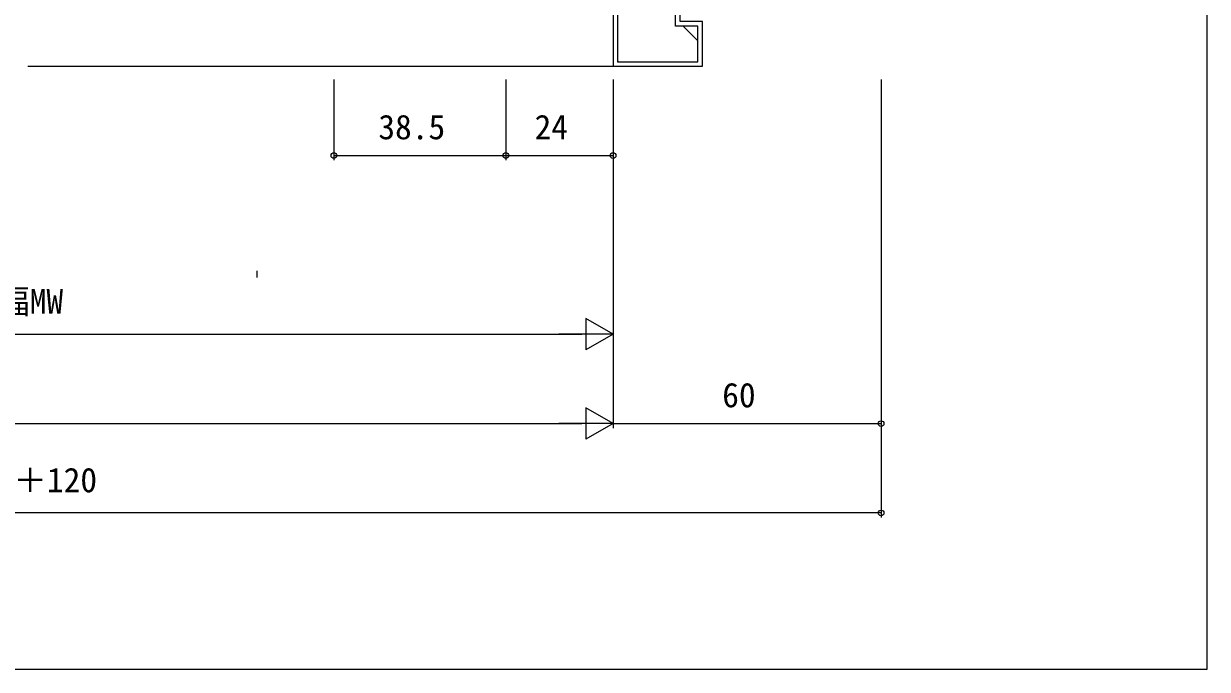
# Model space of a CAD drawing. Units: millimetres, scale not verified. Extents: x -437 to 438, y -344 to 341.
# Drawn here: x 173.2 to 438.2, y -343.7 to -199.2 of the extents above; entities that cross this region are included whole.
import ezdxf
from ezdxf.enums import TextEntityAlignment as Align

# ---------------------------------------------------------------- set-up
doc = ezdxf.new("R2010")
doc.units = ezdxf.units.MM
doc.header["$LTSCALE"] = 2
for name, color, linetype in [('0-5_YKK_13', 4, 'Continuous'), ('0-7_YKK_D', 6, 'Continuous'), ('0-8_YKK_ZWAK', 7, 'Continuous'), ('0-9_YSS_K', 3, 'Continuous')]:
    doc.layers.add(name, color=color, linetype=linetype)
doc.styles.add('ＭＳ ゴシック', font='')
doc.styles.get('ＭＳ ゴシック').set_extended_font_data('MS Gothic')

msp = doc.modelspace()

# ---------------------------------------------------------------- linework, layer by layer
at = {"layer": '0-5_YKK_13'}
msp.add_line((225.435, -254.511), (225.435, -256.011), dxfattribs=at)
at = {"layer": '0-7_YKK_D'}
for p, q in [((242.667, -211.7), (242.667, -229.7)), ((281.167, -211.7), (281.167, -229.7)), ((281.167, -211.7), (281.167, -229.7)), ((305.167, -211.7), (305.167, -289.7)), ((305.167, -211.7), (305.167, -289.7)), ((305.167, -211.7), (305.167, -269.7)), ((305.167, -211.7), (305.167, -229.7)), ((365.167, -211.7), (365.167, -289.7)), ((365.167, -211.7), (365.167, -309.7)), ((242.667, -228.7), (281.167, -228.7)), ((281.167, -228.7), (305.167, -228.7)), ((305.167, -268.7), (299.105, -265.2)), ((299.105, -265.2), (299.105, -272.2)), ((47.167, -268.7), (298.167, -268.7)), ((305.167, -268.7), (293.043, -268.7)), ((305.167, -268.7), (299.105, -272.2)), ((305.167, -288.7), (299.105, -285.2)), ((299.105, -285.2), (299.105, -292.2)), ((47.167, -288.7), (298.167, -288.7)), ((305.167, -288.7), (293.043, -288.7)), ((305.167, -288.7), (299.105, -292.2)), ((305.167, -288.7), (365.167, -288.7)), ((365.167, -308.7), (-19.833, -308.7))]:
    msp.add_line(p, q, dxfattribs=at)
for centre in [(242.667, -228.7), (281.167, -228.7), (281.167, -228.7), (305.167, -228.7), (365.167, -288.7), (365.167, -308.7)]:
    msp.add_circle(centre, 0.637, dxfattribs=at)
at = {"layer": '0-8_YKK_ZWAK'}
msp.add_lwpolyline([(-436.8, -343.7), (438.2, -343.7), (438.2, 306.3)], dxfattribs=at)
at = {"layer": '0-9_YSS_K'}
for p, q in [((320.848, -199.7), (324.167, -203.019)), ((174.167, -208.7), (305.167, -208.7)), ((306.167, -207.47), (306.397, -207.7))]:
    msp.add_line(p, q, dxfattribs=at)
for points in [[(325.167, -123.7), (308.167, -123.7), (308.167, -138.7), (305.167, -138.7), (305.167, -208.7), (325.167, -208.7), (325.167, -198.7), (320.167, -198.7), (320.167, -183.7), (325.167, -183.7)], [(324.167, -124.7), (309.167, -124.7), (309.167, -139.7), (306.167, -139.7), (306.167, -207.7), (324.167, -207.7), (324.167, -199.7), (319.167, -199.7), (319.167, -182.7), (324.167, -182.7)]]:
    msp.add_lwpolyline(points, close=True, dxfattribs=at)

# ---------------------------------------------------------------- texts
at = {"layer": '0-7_YKK_D', "style": 'ＭＳ ゴシック'}
for s, p in [('38.5', (252.627, -226.7)), ('24', (287.606, -226.7)), ('網戸出来幅MW', (137.085, -265.72)), ('60', (329.606, -286.7)), ('躯体開口幅＝W＋120', (122.191, -305.72))]:
    msp.add_text(s, height=5.499, dxfattribs=at).set_placement(p, align=Align.BOTTOM_LEFT)

doc.saveas('drawing.dxf')
